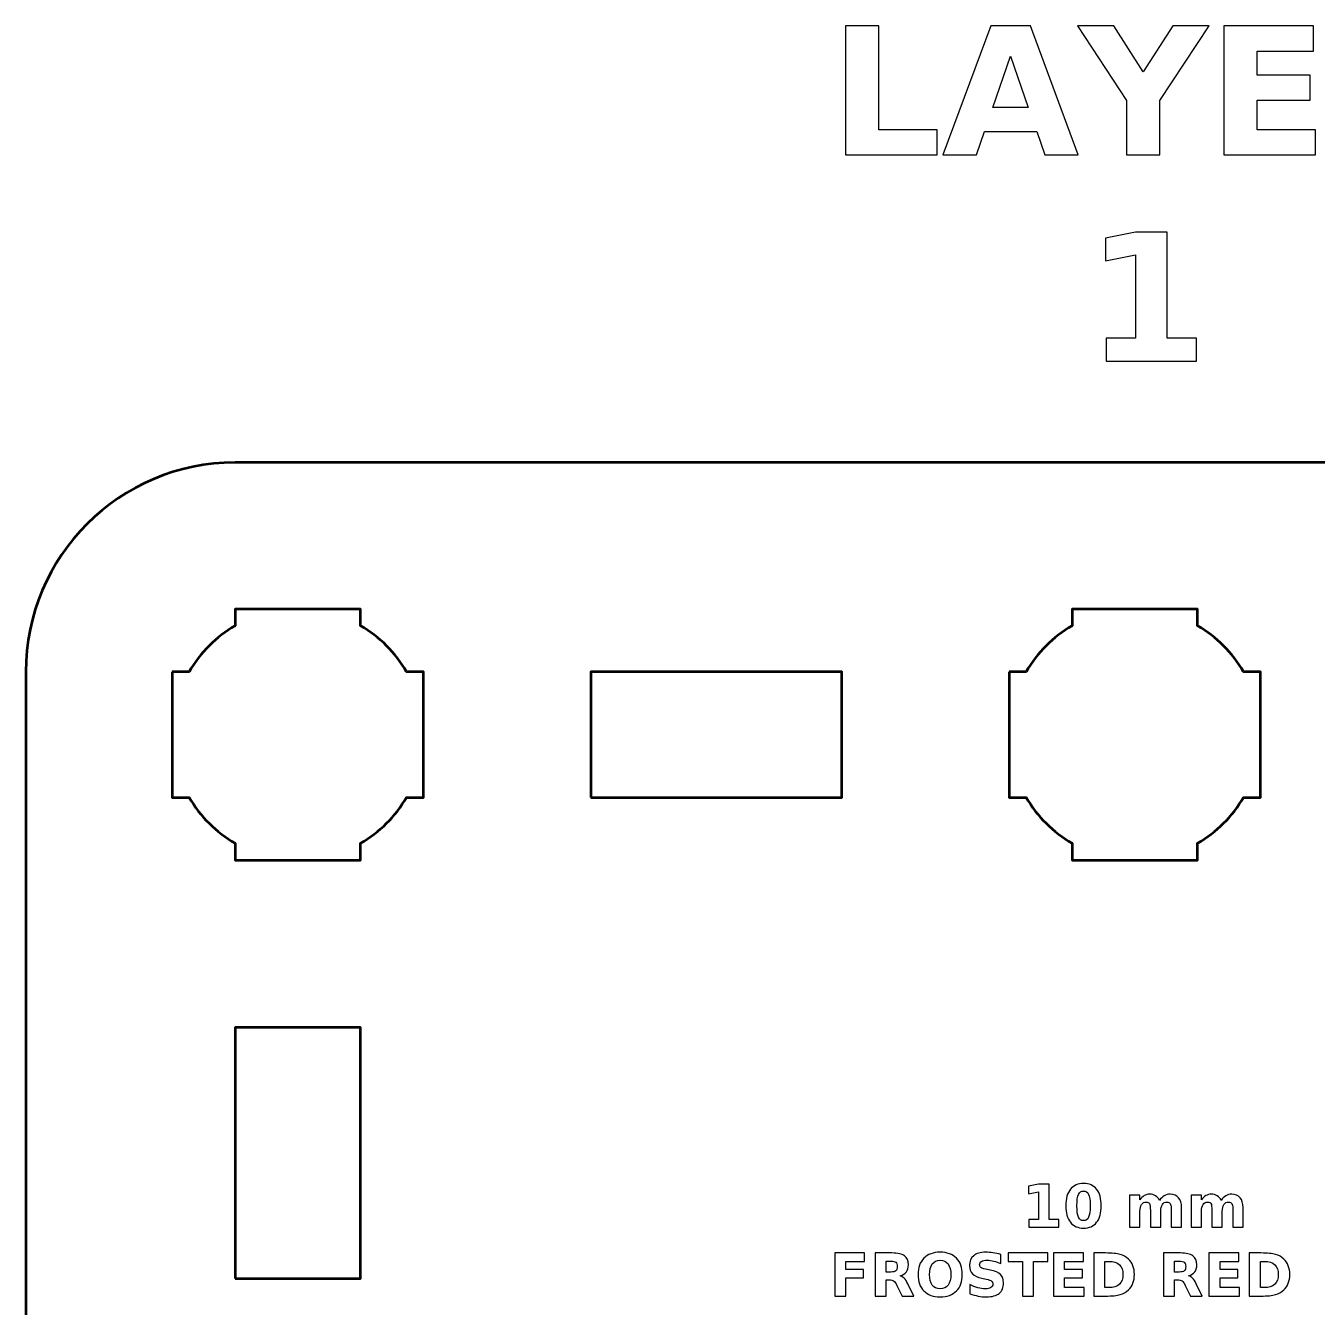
# Model space of a CAD drawing. Header units: centimetres. Extents: x -25.1 to 4.2, y -17.5 to -11.2.
# Drawn here: x -25.15 to -22.064, y -14.218 to -11.156 of the extents above; entities that cross this region are included whole.
import ezdxf

# ---------------------------------------------------------------- set-up
doc = ezdxf.new("R2010")
doc.units = ezdxf.units.CM
doc.header["$MEASUREMENT"] = 0
doc.layers.add('Layer 1', color=7, linetype='Continuous')

msp = doc.modelspace()

# ---------------------------------------------------------------- linework, layer by layer
at = {"layer": 'Layer 1', "color": 253, "lineweight": 53}
msp.add_lwpolyline([(-24.65, -14.15), (-24.35, -14.15), (-24.35, -13.55), (-24.65, -13.55), (-24.65, -14.15)], close=True, dxfattribs=at)
at = {"layer": 'Layer 1'}
for points, knots in [([(-23.19147, -11.15635), (-23.19147, -11.15635), (-23.11189, -11.15635), (-23.11189, -11.15635), (-23.11189, -11.15635), (-23.11189, -11.15635), (-23.11189, -11.40478), (-23.11189, -11.40478), (-23.11189, -11.40478), (-23.11189, -11.40478), (-22.97219, -11.40478), (-22.97219, -11.40478), (-22.97219, -11.40478), (-22.97219, -11.40478), (-22.97219, -11.46496), (-22.97219, -11.46496), (-22.97219, -11.46496), (-22.97219, -11.46496), (-23.19147, -11.46496), (-23.19147, -11.46496), (-23.19147, -11.46496), (-23.19147, -11.46496), (-23.19147, -11.15635), (-23.19147, -11.15635)], [0, 0, 0, 0, 0.1666667, 0.1666667, 0.1666667, 0.1666667, 0.3333333, 0.3333333, 0.3333333, 0.3333333, 0.5, 0.5, 0.5, 0.5, 0.6666667, 0.6666667, 0.6666667, 0.6666667, 0.8333333, 0.8333333, 0.8333333, 0.8333333, 1, 1, 1, 1]), ([(-22.73449, -11.4088), (-22.73449, -11.4088), (-22.85895, -11.4088), (-22.85895, -11.4088), (-22.85895, -11.4088), (-22.85895, -11.4088), (-22.87856, -11.46496), (-22.87856, -11.46496), (-22.87856, -11.46496), (-22.87856, -11.46496), (-22.95857, -11.46496), (-22.95857, -11.46496), (-22.95857, -11.46496), (-22.95857, -11.46496), (-22.84427, -11.15635), (-22.84427, -11.15635), (-22.84427, -11.15635), (-22.84427, -11.15635), (-22.74938, -11.15635), (-22.74938, -11.15635), (-22.74938, -11.15635), (-22.74938, -11.15635), (-22.63508, -11.46496), (-22.63508, -11.46496), (-22.63508, -11.46496), (-22.63508, -11.46496), (-22.71509, -11.46496), (-22.71509, -11.46496), (-22.71509, -11.46496), (-22.71509, -11.46496), (-22.73449, -11.4088), (-22.73449, -11.4088)], [0, 0, 0, 0, 0.125, 0.125, 0.125, 0.125, 0.25, 0.25, 0.25, 0.25, 0.375, 0.375, 0.375, 0.375, 0.5, 0.5, 0.5, 0.5, 0.625, 0.625, 0.625, 0.625, 0.75, 0.75, 0.75, 0.75, 0.875, 0.875, 0.875, 0.875, 1, 1, 1, 1]), ([(-22.63712, -11.15635), (-22.63712, -11.15635), (-22.55013, -11.15635), (-22.55013, -11.15635), (-22.55013, -11.15635), (-22.55013, -11.15635), (-22.47979, -11.26635), (-22.47979, -11.26635), (-22.47979, -11.26635), (-22.47979, -11.26635), (-22.40951, -11.15635), (-22.40951, -11.15635), (-22.40951, -11.15635), (-22.40951, -11.15635), (-22.32231, -11.15635), (-22.32231, -11.15635), (-22.32231, -11.15635), (-22.32231, -11.15635), (-22.43992, -11.33493), (-22.43992, -11.33493), (-22.43992, -11.33493), (-22.43992, -11.33493), (-22.43992, -11.46496), (-22.43992, -11.46496), (-22.43992, -11.46496), (-22.43992, -11.46496), (-22.51951, -11.46496), (-22.51951, -11.46496), (-22.51951, -11.46496), (-22.51951, -11.46496), (-22.51951, -11.33493), (-22.51951, -11.33493), (-22.51951, -11.33493), (-22.51951, -11.33493), (-22.63712, -11.15635), (-22.63712, -11.15635)], [0, 0, 0, 0, 0.1111111, 0.1111111, 0.1111111, 0.1111111, 0.2222222, 0.2222222, 0.2222222, 0.2222222, 0.3333333, 0.3333333, 0.3333333, 0.3333333, 0.4444444, 0.4444444, 0.4444444, 0.4444444, 0.5555556, 0.5555556, 0.5555556, 0.5555556, 0.6666667, 0.6666667, 0.6666667, 0.6666667, 0.7777778, 0.7777778, 0.7777778, 0.7777778, 0.8888889, 0.8888889, 0.8888889, 0.8888889, 1, 1, 1, 1]), ([(-22.28752, -11.15635), (-22.28752, -11.15635), (-22.07275, -11.15635), (-22.07275, -11.15635), (-22.07275, -11.15635), (-22.07275, -11.15635), (-22.07275, -11.21654), (-22.07275, -11.21654), (-22.07275, -11.21654), (-22.07275, -11.21654), (-22.20794, -11.21654), (-22.20794, -11.21654), (-22.20794, -11.21654), (-22.20794, -11.21654), (-22.20794, -11.27397), (-22.20794, -11.27397), (-22.20794, -11.27397), (-22.20794, -11.27397), (-22.08087, -11.27397), (-22.08087, -11.27397), (-22.08087, -11.27397), (-22.08087, -11.27397), (-22.08087, -11.33415), (-22.08087, -11.33415), (-22.08087, -11.33415), (-22.08087, -11.33415), (-22.20794, -11.33415), (-22.20794, -11.33415), (-22.20794, -11.33415), (-22.20794, -11.33415), (-22.20794, -11.40478), (-22.20794, -11.40478), (-22.20794, -11.40478), (-22.20794, -11.40478), (-22.06824, -11.40478), (-22.06824, -11.40478), (-22.06824, -11.40478), (-22.06824, -11.40478), (-22.06824, -11.46496), (-22.06824, -11.46496), (-22.06824, -11.46496), (-22.06824, -11.46496), (-22.28752, -11.46496), (-22.28752, -11.46496), (-22.28752, -11.46496), (-22.28752, -11.46496), (-22.28752, -11.15635), (-22.28752, -11.15635)], [0, 0, 0, 0, 0.0833333, 0.0833333, 0.0833333, 0.0833333, 0.1666667, 0.1666667, 0.1666667, 0.1666667, 0.25, 0.25, 0.25, 0.25, 0.3333333, 0.3333333, 0.3333333, 0.3333333, 0.4166667, 0.4166667, 0.4166667, 0.4166667, 0.5, 0.5, 0.5, 0.5, 0.5833333, 0.5833333, 0.5833333, 0.5833333, 0.6666667, 0.6666667, 0.6666667, 0.6666667, 0.75, 0.75, 0.75, 0.75, 0.8333333, 0.8333333, 0.8333333, 0.8333333, 0.9166667, 0.9166667, 0.9166667, 0.9166667, 1, 1, 1, 1]), ([(-22.83912, -11.35151), (-22.83912, -11.35151), (-22.75453, -11.35151), (-22.75453, -11.35151), (-22.75453, -11.35151), (-22.75453, -11.35151), (-22.79672, -11.22874), (-22.79672, -11.22874), (-22.79672, -11.22874), (-22.79672, -11.22874), (-22.83912, -11.35151), (-22.83912, -11.35151)], [0, 0, 0, 0, 0.3333333, 0.3333333, 0.3333333, 0.3333333, 0.6666667, 0.6666667, 0.6666667, 0.6666667, 1, 1, 1, 1]), ([(-22.56848, -11.90276), (-22.56848, -11.90276), (-22.49821, -11.90276), (-22.49821, -11.90276), (-22.49821, -11.90276), (-22.49821, -11.90276), (-22.49821, -11.7033), (-22.49821, -11.7033), (-22.49821, -11.7033), (-22.49821, -11.7033), (-22.57031, -11.71819), (-22.57031, -11.71819), (-22.57031, -11.71819), (-22.57031, -11.71819), (-22.57031, -11.664), (-22.57031, -11.664), (-22.57031, -11.664), (-22.57031, -11.664), (-22.49863, -11.64911), (-22.49863, -11.64911), (-22.49863, -11.64911), (-22.49863, -11.64911), (-22.423, -11.64911), (-22.423, -11.64911), (-22.423, -11.64911), (-22.423, -11.64911), (-22.423, -11.90276), (-22.423, -11.90276), (-22.423, -11.90276), (-22.423, -11.90276), (-22.35272, -11.90276), (-22.35272, -11.90276), (-22.35272, -11.90276), (-22.35272, -11.90276), (-22.35272, -11.95772), (-22.35272, -11.95772), (-22.35272, -11.95772), (-22.35272, -11.95772), (-22.56848, -11.95772), (-22.56848, -11.95772), (-22.56848, -11.95772), (-22.56848, -11.95772), (-22.56848, -11.90276), (-22.56848, -11.90276)], [0, 0, 0, 0, 0.0909091, 0.0909091, 0.0909091, 0.0909091, 0.1818182, 0.1818182, 0.1818182, 0.1818182, 0.2727273, 0.2727273, 0.2727273, 0.2727273, 0.3636364, 0.3636364, 0.3636364, 0.3636364, 0.4545455, 0.4545455, 0.4545455, 0.4545455, 0.5454545, 0.5454545, 0.5454545, 0.5454545, 0.6363636, 0.6363636, 0.6363636, 0.6363636, 0.7272727, 0.7272727, 0.7272727, 0.7272727, 0.8181818, 0.8181818, 0.8181818, 0.8181818, 0.9090909, 0.9090909, 0.9090909, 0.9090909, 1, 1, 1, 1])]:
    msp.add_open_spline(points, degree=3, knots=knots, dxfattribs=at)
at = {"layer": 'Layer 1', "color": 253, "lineweight": 53}
for points, knots in [([(-25.15, -17), (-25.15, -17), (-25.15, -12.7), (-25.15, -12.7), (-25.15, -12.7), (-25.15, -12.42391), (-24.92609, -12.2), (-24.65, -12.2), (-24.65, -12.2), (-24.65, -12.2), (-20.35, -12.2), (-20.35, -12.2), (-20.35, -12.2), (-20.07391, -12.2), (-19.85, -12.42391), (-19.85, -12.7), (-19.85, -12.7), (-19.85, -12.7), (-19.85, -17), (-19.85, -17), (-19.85, -17), (-19.85, -17.27609), (-20.07391, -17.5), (-20.35, -17.5), (-20.35, -17.5), (-20.35, -17.5), (-24.65, -17.5), (-24.65, -17.5), (-24.65, -17.5), (-24.92609, -17.5), (-25.15, -17.27609), (-25.15, -17)], [0, 0, 0, 0, 0.125, 0.125, 0.125, 0.125, 0.25, 0.25, 0.25, 0.25, 0.375, 0.375, 0.375, 0.375, 0.5, 0.5, 0.5, 0.5, 0.625, 0.625, 0.625, 0.625, 0.75, 0.75, 0.75, 0.75, 0.875, 0.875, 0.875, 0.875, 1, 1, 1, 1]), ([(-24.8, -12.7), (-24.8, -12.7), (-24.75985, -12.7), (-24.75985, -12.7), (-24.75985, -12.7), (-24.7335, -12.65447), (-24.69553, -12.6165), (-24.65, -12.59015), (-24.65, -12.59015), (-24.65, -12.59015), (-24.65, -12.55), (-24.65, -12.55), (-24.65, -12.55), (-24.65, -12.55), (-24.5, -12.55), (-24.5, -12.55), (-24.5, -12.55), (-24.5, -12.55), (-24.35, -12.55), (-24.35, -12.55), (-24.35, -12.55), (-24.35, -12.55), (-24.35, -12.59015), (-24.35, -12.59015), (-24.35, -12.59015), (-24.30447, -12.6165), (-24.2665, -12.65447), (-24.24015, -12.7), (-24.24015, -12.7), (-24.24015, -12.7), (-24.2, -12.7), (-24.2, -12.7), (-24.2, -12.7), (-24.2, -12.7), (-24.2, -12.85), (-24.2, -12.85), (-24.2, -12.85), (-24.2, -12.85), (-24.2, -13), (-24.2, -13), (-24.2, -13), (-24.2, -13), (-24.24015, -13), (-24.24015, -13), (-24.24015, -13), (-24.2665, -13.04553), (-24.30447, -13.0835), (-24.35, -13.10985), (-24.35, -13.10985), (-24.35, -13.10985), (-24.35, -13.15), (-24.35, -13.15), (-24.35, -13.15), (-24.35, -13.15), (-24.5, -13.15), (-24.5, -13.15), (-24.5, -13.15), (-24.5, -13.15), (-24.65, -13.15), (-24.65, -13.15), (-24.65, -13.15), (-24.65, -13.15), (-24.65, -13.10985), (-24.65, -13.10985), (-24.65, -13.10985), (-24.69553, -13.0835), (-24.7335, -13.04553), (-24.75985, -13), (-24.75985, -13), (-24.75985, -13), (-24.8, -13), (-24.8, -13), (-24.8, -13), (-24.8, -13), (-24.8, -12.85), (-24.8, -12.85), (-24.8, -12.85), (-24.8, -12.85), (-24.8, -12.7), (-24.8, -12.7)], [0, 0, 0, 0, 0.05, 0.05, 0.05, 0.05, 0.1, 0.1, 0.1, 0.1, 0.15, 0.15, 0.15, 0.15, 0.2, 0.2, 0.2, 0.2, 0.25, 0.25, 0.25, 0.25, 0.3, 0.3, 0.3, 0.3, 0.35, 0.35, 0.35, 0.35, 0.4, 0.4, 0.4, 0.4, 0.45, 0.45, 0.45, 0.45, 0.5, 0.5, 0.5, 0.5, 0.55, 0.55, 0.55, 0.55, 0.6, 0.6, 0.6, 0.6, 0.65, 0.65, 0.65, 0.65, 0.7, 0.7, 0.7, 0.7, 0.75, 0.75, 0.75, 0.75, 0.8, 0.8, 0.8, 0.8, 0.85, 0.85, 0.85, 0.85, 0.9, 0.9, 0.9, 0.9, 0.95, 0.95, 0.95, 0.95, 1, 1, 1, 1]), ([(-22.8, -12.7), (-22.8, -12.7), (-22.75985, -12.7), (-22.75985, -12.7), (-22.75985, -12.7), (-22.7335, -12.65447), (-22.69553, -12.6165), (-22.65, -12.59015), (-22.65, -12.59015), (-22.65, -12.59015), (-22.65, -12.55), (-22.65, -12.55), (-22.65, -12.55), (-22.65, -12.55), (-22.5, -12.55), (-22.5, -12.55), (-22.5, -12.55), (-22.5, -12.55), (-22.35, -12.55), (-22.35, -12.55), (-22.35, -12.55), (-22.35, -12.55), (-22.35, -12.59015), (-22.35, -12.59015), (-22.35, -12.59015), (-22.30447, -12.6165), (-22.2665, -12.65447), (-22.24015, -12.7), (-22.24015, -12.7), (-22.24015, -12.7), (-22.2, -12.7), (-22.2, -12.7), (-22.2, -12.7), (-22.2, -12.7), (-22.2, -12.85), (-22.2, -12.85), (-22.2, -12.85), (-22.2, -12.85), (-22.2, -13), (-22.2, -13), (-22.2, -13), (-22.2, -13), (-22.24015, -13), (-22.24015, -13), (-22.24015, -13), (-22.2665, -13.04553), (-22.30447, -13.0835), (-22.35, -13.10985), (-22.35, -13.10985), (-22.35, -13.10985), (-22.35, -13.15), (-22.35, -13.15), (-22.35, -13.15), (-22.35, -13.15), (-22.5, -13.15), (-22.5, -13.15), (-22.5, -13.15), (-22.5, -13.15), (-22.65, -13.15), (-22.65, -13.15), (-22.65, -13.15), (-22.65, -13.15), (-22.65, -13.10985), (-22.65, -13.10985), (-22.65, -13.10985), (-22.69553, -13.0835), (-22.7335, -13.04553), (-22.75985, -13), (-22.75985, -13), (-22.75985, -13), (-22.8, -13), (-22.8, -13), (-22.8, -13), (-22.8, -13), (-22.8, -12.85), (-22.8, -12.85), (-22.8, -12.85), (-22.8, -12.85), (-22.8, -12.7), (-22.8, -12.7)], [0, 0, 0, 0, 0.05, 0.05, 0.05, 0.05, 0.1, 0.1, 0.1, 0.1, 0.15, 0.15, 0.15, 0.15, 0.2, 0.2, 0.2, 0.2, 0.25, 0.25, 0.25, 0.25, 0.3, 0.3, 0.3, 0.3, 0.35, 0.35, 0.35, 0.35, 0.4, 0.4, 0.4, 0.4, 0.45, 0.45, 0.45, 0.45, 0.5, 0.5, 0.5, 0.5, 0.55, 0.55, 0.55, 0.55, 0.6, 0.6, 0.6, 0.6, 0.65, 0.65, 0.65, 0.65, 0.7, 0.7, 0.7, 0.7, 0.75, 0.75, 0.75, 0.75, 0.8, 0.8, 0.8, 0.8, 0.85, 0.85, 0.85, 0.85, 0.9, 0.9, 0.9, 0.9, 0.95, 0.95, 0.95, 0.95, 1, 1, 1, 1]), ([(-23.8, -13), (-23.8, -13), (-23.8, -12.7), (-23.8, -12.7), (-23.8, -12.7), (-23.8, -12.7), (-23.2, -12.7), (-23.2, -12.7), (-23.2, -12.7), (-23.2, -12.7), (-23.2, -13), (-23.2, -13), (-23.2, -13), (-23.2, -13), (-23.8, -13), (-23.8, -13)], [0, 0, 0, 0, 0.25, 0.25, 0.25, 0.25, 0.5, 0.5, 0.5, 0.5, 0.75, 0.75, 0.75, 0.75, 1, 1, 1, 1])]:
    msp.add_open_spline(points, degree=3, knots=knots, dxfattribs=at)
at = {"layer": 'Layer 1', "color": 250}
for points, knots in [([(-22.75327, -14.00914), (-22.75327, -14.00914), (-22.72984, -14.00914), (-22.72984, -14.00914), (-22.72984, -14.00914), (-22.72984, -14.00914), (-22.72984, -13.94265), (-22.72984, -13.94265), (-22.72984, -13.94265), (-22.72984, -13.94265), (-22.75388, -13.94762), (-22.75388, -13.94762), (-22.75388, -13.94762), (-22.75388, -13.94762), (-22.75388, -13.92955), (-22.75388, -13.92955), (-22.75388, -13.92955), (-22.75388, -13.92955), (-22.72998, -13.92459), (-22.72998, -13.92459), (-22.72998, -13.92459), (-22.72998, -13.92459), (-22.70477, -13.92459), (-22.70477, -13.92459), (-22.70477, -13.92459), (-22.70477, -13.92459), (-22.70477, -14.00914), (-22.70477, -14.00914), (-22.70477, -14.00914), (-22.70477, -14.00914), (-22.68135, -14.00914), (-22.68135, -14.00914), (-22.68135, -14.00914), (-22.68135, -14.00914), (-22.68135, -14.02746), (-22.68135, -14.02746), (-22.68135, -14.02746), (-22.68135, -14.02746), (-22.75327, -14.02746), (-22.75327, -14.02746), (-22.75327, -14.02746), (-22.75327, -14.02746), (-22.75327, -14.00914), (-22.75327, -14.00914)], [0, 0, 0, 0, 0.0909091, 0.0909091, 0.0909091, 0.0909091, 0.1818182, 0.1818182, 0.1818182, 0.1818182, 0.2727273, 0.2727273, 0.2727273, 0.2727273, 0.3636364, 0.3636364, 0.3636364, 0.3636364, 0.4545455, 0.4545455, 0.4545455, 0.4545455, 0.5454545, 0.5454545, 0.5454545, 0.5454545, 0.6363636, 0.6363636, 0.6363636, 0.6363636, 0.7272727, 0.7272727, 0.7272727, 0.7272727, 0.8181818, 0.8181818, 0.8181818, 0.8181818, 0.9090909, 0.9090909, 0.9090909, 0.9090909, 1, 1, 1, 1]), ([(-22.58017, -13.97612), (-22.58017, -13.99317), (-22.58384, -14.00632), (-22.5912, -14.01558), (-22.5912, -14.01558), (-22.59854, -14.02483), (-22.60898, -14.02946), (-22.62248, -14.02946), (-22.62248, -14.02946), (-22.63603, -14.02946), (-22.64649, -14.02483), (-22.65383, -14.01558), (-22.65383, -14.01558), (-22.66119, -14.00632), (-22.66486, -13.99317), (-22.66486, -13.97612), (-22.66486, -13.97612), (-22.66486, -13.95905), (-22.66119, -13.94587), (-22.65383, -13.93661), (-22.65383, -13.93661), (-22.64649, -13.92737), (-22.63603, -13.92273), (-22.62248, -13.92273), (-22.62248, -13.92273), (-22.60898, -13.92273), (-22.59854, -13.92737), (-22.5912, -13.93661), (-22.5912, -13.93661), (-22.58384, -13.94587), (-22.58017, -13.95905), (-22.58017, -13.97612)], [0, 0, 0, 0, 0.125, 0.125, 0.125, 0.125, 0.25, 0.25, 0.25, 0.25, 0.375, 0.375, 0.375, 0.375, 0.5, 0.5, 0.5, 0.5, 0.625, 0.625, 0.625, 0.625, 0.75, 0.75, 0.75, 0.75, 0.875, 0.875, 0.875, 0.875, 1, 1, 1, 1]), ([(-22.6067, -13.97593), (-22.6067, -13.96307), (-22.6079, -13.95401), (-22.61032, -13.94874), (-22.61032, -13.94874), (-22.61272, -13.9435), (-22.61679, -13.94087), (-22.62248, -13.94087), (-22.62248, -13.94087), (-22.62817, -13.94087), (-22.63224, -13.9435), (-22.63469, -13.94874), (-22.63469, -13.94874), (-22.63711, -13.95401), (-22.63833, -13.96307), (-22.63833, -13.97593), (-22.63833, -13.97593), (-22.63833, -13.98891), (-22.63711, -13.99809), (-22.63469, -14.0034), (-22.63469, -14.0034), (-22.63224, -14.00874), (-22.62817, -14.0114), (-22.62248, -14.0114), (-22.62248, -14.0114), (-22.61684, -14.0114), (-22.61279, -14.00874), (-22.61034, -14.0034), (-22.61034, -14.0034), (-22.60792, -13.99809), (-22.6067, -13.98891), (-22.6067, -13.97593)], [0, 0, 0, 0, 0.125, 0.125, 0.125, 0.125, 0.25, 0.25, 0.25, 0.25, 0.375, 0.375, 0.375, 0.375, 0.5, 0.5, 0.5, 0.5, 0.625, 0.625, 0.625, 0.625, 0.75, 0.75, 0.75, 0.75, 0.875, 0.875, 0.875, 0.875, 1, 1, 1, 1]), ([(-22.44092, -13.96311), (-22.43779, -13.95834), (-22.4341, -13.95469), (-22.42979, -13.9522), (-22.42979, -13.9522), (-22.42549, -13.94968), (-22.42079, -13.94844), (-22.41564, -13.94844), (-22.41564, -13.94844), (-22.40677, -13.94844), (-22.40002, -13.95117), (-22.39539, -13.95665), (-22.39539, -13.95665), (-22.39075, -13.9621), (-22.38842, -13.97005), (-22.38842, -13.98047), (-22.38842, -13.98047), (-22.38842, -13.98047), (-22.38842, -14.02746), (-22.38842, -14.02746), (-22.38842, -14.02746), (-22.38842, -14.02746), (-22.41324, -14.02746), (-22.41324, -14.02746), (-22.41324, -14.02746), (-22.41324, -14.02746), (-22.41324, -13.98722), (-22.41324, -13.98722), (-22.41324, -13.98722), (-22.41319, -13.98663), (-22.41317, -13.98602), (-22.41314, -13.98536), (-22.41314, -13.98536), (-22.41312, -13.98473), (-22.4131, -13.98381), (-22.4131, -13.98261), (-22.4131, -13.98261), (-22.4131, -13.97715), (-22.41389, -13.97318), (-22.41552, -13.97073), (-22.41552, -13.97073), (-22.41712, -13.96826), (-22.4197, -13.96704), (-22.42328, -13.96704), (-22.42328, -13.96704), (-22.42798, -13.96704), (-22.43158, -13.96897), (-22.43414, -13.97283), (-22.43414, -13.97283), (-22.43668, -13.97668), (-22.438, -13.98226), (-22.4381, -13.98957), (-22.4381, -13.98957), (-22.4381, -13.98957), (-22.4381, -14.02746), (-22.4381, -14.02746), (-22.4381, -14.02746), (-22.4381, -14.02746), (-22.46291, -14.02746), (-22.46291, -14.02746), (-22.46291, -14.02746), (-22.46291, -14.02746), (-22.46291, -13.98722), (-22.46291, -13.98722), (-22.46291, -13.98722), (-22.46291, -13.97868), (-22.46364, -13.97318), (-22.46512, -13.97073), (-22.46512, -13.97073), (-22.46658, -13.96826), (-22.46919, -13.96704), (-22.47295, -13.96704), (-22.47295, -13.96704), (-22.4777, -13.96704), (-22.48135, -13.96899), (-22.48391, -13.97287), (-22.48391, -13.97287), (-22.48647, -13.97675), (-22.48777, -13.98228), (-22.48777, -13.9895), (-22.48777, -13.9895), (-22.48777, -13.9895), (-22.48777, -14.02746), (-22.48777, -14.02746), (-22.48777, -14.02746), (-22.48777, -14.02746), (-22.51258, -14.02746), (-22.51258, -14.02746), (-22.51258, -14.02746), (-22.51258, -14.02746), (-22.51258, -13.9503), (-22.51258, -13.9503), (-22.51258, -13.9503), (-22.51258, -13.9503), (-22.48777, -13.9503), (-22.48777, -13.9503), (-22.48777, -13.9503), (-22.48777, -13.9503), (-22.48777, -13.96161), (-22.48777, -13.96161), (-22.48777, -13.96161), (-22.48473, -13.95723), (-22.48125, -13.95397), (-22.47732, -13.95175), (-22.47732, -13.95175), (-22.4734, -13.94954), (-22.46907, -13.94844), (-22.46434, -13.94844), (-22.46434, -13.94844), (-22.45903, -13.94844), (-22.4543, -13.94973), (-22.45023, -13.9523), (-22.45023, -13.9523), (-22.44614, -13.95488), (-22.44303, -13.95848), (-22.44092, -13.96311)], [0, 0, 0, 0, 0.0344828, 0.0344828, 0.0344828, 0.0344828, 0.0689655, 0.0689655, 0.0689655, 0.0689655, 0.1034483, 0.1034483, 0.1034483, 0.1034483, 0.137931, 0.137931, 0.137931, 0.137931, 0.1724138, 0.1724138, 0.1724138, 0.1724138, 0.2068966, 0.2068966, 0.2068966, 0.2068966, 0.2413793, 0.2413793, 0.2413793, 0.2413793, 0.2758621, 0.2758621, 0.2758621, 0.2758621, 0.3103448, 0.3103448, 0.3103448, 0.3103448, 0.3448276, 0.3448276, 0.3448276, 0.3448276, 0.3793103, 0.3793103, 0.3793103, 0.3793103, 0.4137931, 0.4137931, 0.4137931, 0.4137931, 0.4482759, 0.4482759, 0.4482759, 0.4482759, 0.4827586, 0.4827586, 0.4827586, 0.4827586, 0.5172414, 0.5172414, 0.5172414, 0.5172414, 0.5517241, 0.5517241, 0.5517241, 0.5517241, 0.5862069, 0.5862069, 0.5862069, 0.5862069, 0.6206897, 0.6206897, 0.6206897, 0.6206897, 0.6551724, 0.6551724, 0.6551724, 0.6551724, 0.6896552, 0.6896552, 0.6896552, 0.6896552, 0.7241379, 0.7241379, 0.7241379, 0.7241379, 0.7586207, 0.7586207, 0.7586207, 0.7586207, 0.7931034, 0.7931034, 0.7931034, 0.7931034, 0.8275862, 0.8275862, 0.8275862, 0.8275862, 0.862069, 0.862069, 0.862069, 0.862069, 0.8965517, 0.8965517, 0.8965517, 0.8965517, 0.9310345, 0.9310345, 0.9310345, 0.9310345, 0.9655172, 0.9655172, 0.9655172, 0.9655172, 1, 1, 1, 1]), ([(-22.29388, -13.96311), (-22.29075, -13.95834), (-22.28706, -13.95469), (-22.28275, -13.9522), (-22.28275, -13.9522), (-22.27845, -13.94968), (-22.27375, -13.94844), (-22.2686, -13.94844), (-22.2686, -13.94844), (-22.25973, -13.94844), (-22.25298, -13.95117), (-22.24835, -13.95665), (-22.24835, -13.95665), (-22.24371, -13.9621), (-22.24138, -13.97005), (-22.24138, -13.98047), (-22.24138, -13.98047), (-22.24138, -13.98047), (-22.24138, -14.02746), (-22.24138, -14.02746), (-22.24138, -14.02746), (-22.24138, -14.02746), (-22.2662, -14.02746), (-22.2662, -14.02746), (-22.2662, -14.02746), (-22.2662, -14.02746), (-22.2662, -13.98722), (-22.2662, -13.98722), (-22.2662, -13.98722), (-22.26615, -13.98663), (-22.26613, -13.98602), (-22.2661, -13.98536), (-22.2661, -13.98536), (-22.26608, -13.98473), (-22.26606, -13.98381), (-22.26606, -13.98261), (-22.26606, -13.98261), (-22.26606, -13.97715), (-22.26685, -13.97318), (-22.26848, -13.97073), (-22.26848, -13.97073), (-22.27008, -13.96826), (-22.27266, -13.96704), (-22.27624, -13.96704), (-22.27624, -13.96704), (-22.28094, -13.96704), (-22.28454, -13.96897), (-22.2871, -13.97283), (-22.2871, -13.97283), (-22.28964, -13.97668), (-22.29096, -13.98226), (-22.29106, -13.98957), (-22.29106, -13.98957), (-22.29106, -13.98957), (-22.29106, -14.02746), (-22.29106, -14.02746), (-22.29106, -14.02746), (-22.29106, -14.02746), (-22.31587, -14.02746), (-22.31587, -14.02746), (-22.31587, -14.02746), (-22.31587, -14.02746), (-22.31587, -13.98722), (-22.31587, -13.98722), (-22.31587, -13.98722), (-22.31587, -13.97868), (-22.3166, -13.97318), (-22.31808, -13.97073), (-22.31808, -13.97073), (-22.31954, -13.96826), (-22.32215, -13.96704), (-22.32591, -13.96704), (-22.32591, -13.96704), (-22.33066, -13.96704), (-22.33431, -13.96899), (-22.33687, -13.97287), (-22.33687, -13.97287), (-22.33943, -13.97675), (-22.34073, -13.98228), (-22.34073, -13.9895), (-22.34073, -13.9895), (-22.34073, -13.9895), (-22.34073, -14.02746), (-22.34073, -14.02746), (-22.34073, -14.02746), (-22.34073, -14.02746), (-22.36554, -14.02746), (-22.36554, -14.02746), (-22.36554, -14.02746), (-22.36554, -14.02746), (-22.36554, -13.9503), (-22.36554, -13.9503), (-22.36554, -13.9503), (-22.36554, -13.9503), (-22.34073, -13.9503), (-22.34073, -13.9503), (-22.34073, -13.9503), (-22.34073, -13.9503), (-22.34073, -13.96161), (-22.34073, -13.96161), (-22.34073, -13.96161), (-22.33769, -13.95723), (-22.33421, -13.95397), (-22.33028, -13.95175), (-22.33028, -13.95175), (-22.32636, -13.94954), (-22.32203, -13.94844), (-22.3173, -13.94844), (-22.3173, -13.94844), (-22.31199, -13.94844), (-22.30726, -13.94973), (-22.30319, -13.9523), (-22.30319, -13.9523), (-22.2991, -13.95488), (-22.29599, -13.95848), (-22.29388, -13.96311)], [0, 0, 0, 0, 0.0344828, 0.0344828, 0.0344828, 0.0344828, 0.0689655, 0.0689655, 0.0689655, 0.0689655, 0.1034483, 0.1034483, 0.1034483, 0.1034483, 0.137931, 0.137931, 0.137931, 0.137931, 0.1724138, 0.1724138, 0.1724138, 0.1724138, 0.2068966, 0.2068966, 0.2068966, 0.2068966, 0.2413793, 0.2413793, 0.2413793, 0.2413793, 0.2758621, 0.2758621, 0.2758621, 0.2758621, 0.3103448, 0.3103448, 0.3103448, 0.3103448, 0.3448276, 0.3448276, 0.3448276, 0.3448276, 0.3793103, 0.3793103, 0.3793103, 0.3793103, 0.4137931, 0.4137931, 0.4137931, 0.4137931, 0.4482759, 0.4482759, 0.4482759, 0.4482759, 0.4827586, 0.4827586, 0.4827586, 0.4827586, 0.5172414, 0.5172414, 0.5172414, 0.5172414, 0.5517241, 0.5517241, 0.5517241, 0.5517241, 0.5862069, 0.5862069, 0.5862069, 0.5862069, 0.6206897, 0.6206897, 0.6206897, 0.6206897, 0.6551724, 0.6551724, 0.6551724, 0.6551724, 0.6896552, 0.6896552, 0.6896552, 0.6896552, 0.7241379, 0.7241379, 0.7241379, 0.7241379, 0.7586207, 0.7586207, 0.7586207, 0.7586207, 0.7931034, 0.7931034, 0.7931034, 0.7931034, 0.8275862, 0.8275862, 0.8275862, 0.8275862, 0.862069, 0.862069, 0.862069, 0.862069, 0.8965517, 0.8965517, 0.8965517, 0.8965517, 0.9310345, 0.9310345, 0.9310345, 0.9310345, 0.9655172, 0.9655172, 0.9655172, 0.9655172, 1, 1, 1, 1]), ([(-23.21718, -14.08884), (-23.21718, -14.08884), (-23.14559, -14.08884), (-23.14559, -14.08884), (-23.14559, -14.08884), (-23.14559, -14.08884), (-23.14559, -14.1089), (-23.14559, -14.1089), (-23.14559, -14.1089), (-23.14559, -14.1089), (-23.19065, -14.1089), (-23.19065, -14.1089), (-23.19065, -14.1089), (-23.19065, -14.1089), (-23.19065, -14.12805), (-23.19065, -14.12805), (-23.19065, -14.12805), (-23.19065, -14.12805), (-23.14827, -14.12805), (-23.14827, -14.12805), (-23.14827, -14.12805), (-23.14827, -14.12805), (-23.14827, -14.14811), (-23.14827, -14.14811), (-23.14827, -14.14811), (-23.14827, -14.14811), (-23.19065, -14.14811), (-23.19065, -14.14811), (-23.19065, -14.14811), (-23.19065, -14.14811), (-23.19065, -14.19171), (-23.19065, -14.19171), (-23.19065, -14.19171), (-23.19065, -14.19171), (-23.21718, -14.19171), (-23.21718, -14.19171), (-23.21718, -14.19171), (-23.21718, -14.19171), (-23.21718, -14.08884), (-23.21718, -14.08884)], [0, 0, 0, 0, 0.1, 0.1, 0.1, 0.1, 0.2, 0.2, 0.2, 0.2, 0.3, 0.3, 0.3, 0.3, 0.4, 0.4, 0.4, 0.4, 0.5, 0.5, 0.5, 0.5, 0.6, 0.6, 0.6, 0.6, 0.7, 0.7, 0.7, 0.7, 0.8, 0.8, 0.8, 0.8, 0.9, 0.9, 0.9, 0.9, 1, 1, 1, 1]), ([(-23.09425, -14.15279), (-23.09425, -14.15279), (-23.09425, -14.19171), (-23.09425, -14.19171), (-23.09425, -14.19171), (-23.09425, -14.19171), (-23.12078, -14.19171), (-23.12078, -14.19171), (-23.12078, -14.19171), (-23.12078, -14.19171), (-23.12078, -14.08884), (-23.12078, -14.08884), (-23.12078, -14.08884), (-23.12078, -14.08884), (-23.08026, -14.08884), (-23.08026, -14.08884), (-23.08026, -14.08884), (-23.06671, -14.08884), (-23.05676, -14.09112), (-23.05046, -14.09566), (-23.05046, -14.09566), (-23.04414, -14.1002), (-23.04098, -14.1074), (-23.04098, -14.11723), (-23.04098, -14.11723), (-23.04098, -14.12402), (-23.04263, -14.12962), (-23.0459, -14.13397), (-23.0459, -14.13397), (-23.04919, -14.13835), (-23.05415, -14.14157), (-23.06076, -14.14362), (-23.06076, -14.14362), (-23.05714, -14.14446), (-23.05387, -14.14632), (-23.051, -14.14924), (-23.051, -14.14924), (-23.04813, -14.15215), (-23.04524, -14.15657), (-23.0423, -14.1625), (-23.0423, -14.1625), (-23.0423, -14.1625), (-23.02788, -14.19171), (-23.02788, -14.19171), (-23.02788, -14.19171), (-23.02788, -14.19171), (-23.05615, -14.19171), (-23.05615, -14.19171), (-23.05615, -14.19171), (-23.05615, -14.19171), (-23.06869, -14.16615), (-23.06869, -14.16615), (-23.06869, -14.16615), (-23.0712, -14.16102), (-23.07377, -14.15749), (-23.07638, -14.15561), (-23.07638, -14.15561), (-23.07897, -14.15373), (-23.08242, -14.15279), (-23.08675, -14.15279), (-23.08675, -14.15279), (-23.08675, -14.15279), (-23.09425, -14.15279), (-23.09425, -14.15279)], [0, 0, 0, 0, 0.0625, 0.0625, 0.0625, 0.0625, 0.125, 0.125, 0.125, 0.125, 0.1875, 0.1875, 0.1875, 0.1875, 0.25, 0.25, 0.25, 0.25, 0.3125, 0.3125, 0.3125, 0.3125, 0.375, 0.375, 0.375, 0.375, 0.4375, 0.4375, 0.4375, 0.4375, 0.5, 0.5, 0.5, 0.5, 0.5625, 0.5625, 0.5625, 0.5625, 0.625, 0.625, 0.625, 0.625, 0.6875, 0.6875, 0.6875, 0.6875, 0.75, 0.75, 0.75, 0.75, 0.8125, 0.8125, 0.8125, 0.8125, 0.875, 0.875, 0.875, 0.875, 0.9375, 0.9375, 0.9375, 0.9375, 1, 1, 1, 1]), ([(-22.96514, -14.08698), (-22.94861, -14.08698), (-22.93565, -14.09171), (-22.92629, -14.10119), (-22.92629, -14.10119), (-22.91691, -14.11064), (-22.91223, -14.12369), (-22.91223, -14.14037), (-22.91223, -14.14037), (-22.91223, -14.157), (-22.91691, -14.17005), (-22.92629, -14.1795), (-22.92629, -14.1795), (-22.93565, -14.18898), (-22.94861, -14.19371), (-22.96514, -14.19371), (-22.96514, -14.19371), (-22.98163, -14.19371), (-22.99456, -14.18898), (-23.00397, -14.1795), (-23.00397, -14.1795), (-23.01335, -14.17005), (-23.01806, -14.157), (-23.01806, -14.14037), (-23.01806, -14.14037), (-23.01806, -14.12369), (-23.01335, -14.11064), (-23.00397, -14.10119), (-23.00397, -14.10119), (-22.99456, -14.09171), (-22.98163, -14.08698), (-22.96514, -14.08698)], [0, 0, 0, 0, 0.125, 0.125, 0.125, 0.125, 0.25, 0.25, 0.25, 0.25, 0.375, 0.375, 0.375, 0.375, 0.5, 0.5, 0.5, 0.5, 0.625, 0.625, 0.625, 0.625, 0.75, 0.75, 0.75, 0.75, 0.875, 0.875, 0.875, 0.875, 1, 1, 1, 1]), ([(-22.82057, -14.09209), (-22.82057, -14.09209), (-22.82057, -14.11384), (-22.82057, -14.11384), (-22.82057, -14.11384), (-22.82622, -14.11132), (-22.83174, -14.10942), (-22.8371, -14.10813), (-22.8371, -14.10813), (-22.84249, -14.10683), (-22.84757, -14.1062), (-22.85234, -14.1062), (-22.85234, -14.1062), (-22.85867, -14.1062), (-22.86337, -14.10707), (-22.86641, -14.10881), (-22.86641, -14.10881), (-22.86944, -14.11057), (-22.87095, -14.11328), (-22.87095, -14.11695), (-22.87095, -14.11695), (-22.87095, -14.1197), (-22.86994, -14.12186), (-22.86789, -14.12339), (-22.86789, -14.12339), (-22.86584, -14.12492), (-22.86213, -14.12626), (-22.85674, -14.12736), (-22.85674, -14.12736), (-22.85674, -14.12736), (-22.84545, -14.12962), (-22.84545, -14.12962), (-22.84545, -14.12962), (-22.834, -14.13193), (-22.82589, -14.13541), (-22.82107, -14.14011), (-22.82107, -14.14011), (-22.81624, -14.14479), (-22.81382, -14.15145), (-22.81382, -14.16008), (-22.81382, -14.16008), (-22.81382, -14.17144), (-22.81718, -14.17988), (-22.82391, -14.18541), (-22.82391, -14.18541), (-22.83064, -14.19093), (-22.84091, -14.19371), (-22.85474, -14.19371), (-22.85474, -14.19371), (-22.86128, -14.19371), (-22.86782, -14.1931), (-22.87438, -14.19185), (-22.87438, -14.19185), (-22.88094, -14.1906), (-22.88753, -14.18877), (-22.89409, -14.18635), (-22.89409, -14.18635), (-22.89409, -14.18635), (-22.89409, -14.16396), (-22.89409, -14.16396), (-22.89409, -14.16396), (-22.88753, -14.16744), (-22.88118, -14.17007), (-22.87504, -14.17184), (-22.87504, -14.17184), (-22.8689, -14.1736), (-22.863, -14.17449), (-22.85731, -14.17449), (-22.85731, -14.17449), (-22.85152, -14.17449), (-22.84708, -14.17353), (-22.844, -14.1716), (-22.844, -14.1716), (-22.84091, -14.16967), (-22.83939, -14.16692), (-22.83939, -14.16332), (-22.83939, -14.16332), (-22.83939, -14.16012), (-22.84042, -14.15763), (-22.84251, -14.15589), (-22.84251, -14.15589), (-22.84461, -14.15415), (-22.84877, -14.15258), (-22.85503, -14.15121), (-22.85503, -14.15121), (-22.85503, -14.15121), (-22.8653, -14.14893), (-22.8653, -14.14893), (-22.8653, -14.14893), (-22.87558, -14.14672), (-22.88311, -14.14322), (-22.88786, -14.13839), (-22.88786, -14.13839), (-22.89261, -14.13357), (-22.89498, -14.12706), (-22.89498, -14.1189), (-22.89498, -14.1189), (-22.89498, -14.10864), (-22.89167, -14.10076), (-22.88506, -14.09526), (-22.88506, -14.09526), (-22.87845, -14.08973), (-22.86895, -14.08698), (-22.85653, -14.08698), (-22.85653, -14.08698), (-22.85089, -14.08698), (-22.84508, -14.08741), (-22.8391, -14.08825), (-22.8391, -14.08825), (-22.83313, -14.0891), (-22.82695, -14.09037), (-22.82057, -14.09209)], [0, 0, 0, 0, 0.0357143, 0.0357143, 0.0357143, 0.0357143, 0.0714286, 0.0714286, 0.0714286, 0.0714286, 0.1071429, 0.1071429, 0.1071429, 0.1071429, 0.1428571, 0.1428571, 0.1428571, 0.1428571, 0.1785714, 0.1785714, 0.1785714, 0.1785714, 0.2142857, 0.2142857, 0.2142857, 0.2142857, 0.25, 0.25, 0.25, 0.25, 0.2857143, 0.2857143, 0.2857143, 0.2857143, 0.3214286, 0.3214286, 0.3214286, 0.3214286, 0.3571429, 0.3571429, 0.3571429, 0.3571429, 0.3928571, 0.3928571, 0.3928571, 0.3928571, 0.4285714, 0.4285714, 0.4285714, 0.4285714, 0.4642857, 0.4642857, 0.4642857, 0.4642857, 0.5, 0.5, 0.5, 0.5, 0.5357143, 0.5357143, 0.5357143, 0.5357143, 0.5714286, 0.5714286, 0.5714286, 0.5714286, 0.6071429, 0.6071429, 0.6071429, 0.6071429, 0.6428571, 0.6428571, 0.6428571, 0.6428571, 0.6785714, 0.6785714, 0.6785714, 0.6785714, 0.7142857, 0.7142857, 0.7142857, 0.7142857, 0.75, 0.75, 0.75, 0.75, 0.7857143, 0.7857143, 0.7857143, 0.7857143, 0.8214286, 0.8214286, 0.8214286, 0.8214286, 0.8571429, 0.8571429, 0.8571429, 0.8571429, 0.8928571, 0.8928571, 0.8928571, 0.8928571, 0.9285714, 0.9285714, 0.9285714, 0.9285714, 0.9642857, 0.9642857, 0.9642857, 0.9642857, 1, 1, 1, 1]), ([(-22.80282, -14.08884), (-22.80282, -14.08884), (-22.70802, -14.08884), (-22.70802, -14.08884), (-22.70802, -14.08884), (-22.70802, -14.08884), (-22.70802, -14.1089), (-22.70802, -14.1089), (-22.70802, -14.1089), (-22.70802, -14.1089), (-22.74212, -14.1089), (-22.74212, -14.1089), (-22.74212, -14.1089), (-22.74212, -14.1089), (-22.74212, -14.19171), (-22.74212, -14.19171), (-22.74212, -14.19171), (-22.74212, -14.19171), (-22.76865, -14.19171), (-22.76865, -14.19171), (-22.76865, -14.19171), (-22.76865, -14.19171), (-22.76865, -14.1089), (-22.76865, -14.1089), (-22.76865, -14.1089), (-22.76865, -14.1089), (-22.80282, -14.1089), (-22.80282, -14.1089), (-22.80282, -14.1089), (-22.80282, -14.1089), (-22.80282, -14.08884), (-22.80282, -14.08884)], [0, 0, 0, 0, 0.125, 0.125, 0.125, 0.125, 0.25, 0.25, 0.25, 0.25, 0.375, 0.375, 0.375, 0.375, 0.5, 0.5, 0.5, 0.5, 0.625, 0.625, 0.625, 0.625, 0.75, 0.75, 0.75, 0.75, 0.875, 0.875, 0.875, 0.875, 1, 1, 1, 1]), ([(-22.69428, -14.08884), (-22.69428, -14.08884), (-22.62269, -14.08884), (-22.62269, -14.08884), (-22.62269, -14.08884), (-22.62269, -14.08884), (-22.62269, -14.1089), (-22.62269, -14.1089), (-22.62269, -14.1089), (-22.62269, -14.1089), (-22.66775, -14.1089), (-22.66775, -14.1089), (-22.66775, -14.1089), (-22.66775, -14.1089), (-22.66775, -14.12805), (-22.66775, -14.12805), (-22.66775, -14.12805), (-22.66775, -14.12805), (-22.6254, -14.12805), (-22.6254, -14.12805), (-22.6254, -14.12805), (-22.6254, -14.12805), (-22.6254, -14.14811), (-22.6254, -14.14811), (-22.6254, -14.14811), (-22.6254, -14.14811), (-22.66775, -14.14811), (-22.66775, -14.14811), (-22.66775, -14.14811), (-22.66775, -14.14811), (-22.66775, -14.17165), (-22.66775, -14.17165), (-22.66775, -14.17165), (-22.66775, -14.17165), (-22.62119, -14.17165), (-22.62119, -14.17165), (-22.62119, -14.17165), (-22.62119, -14.17165), (-22.62119, -14.19171), (-22.62119, -14.19171), (-22.62119, -14.19171), (-22.62119, -14.19171), (-22.69428, -14.19171), (-22.69428, -14.19171), (-22.69428, -14.19171), (-22.69428, -14.19171), (-22.69428, -14.08884), (-22.69428, -14.08884)], [0, 0, 0, 0, 0.0833333, 0.0833333, 0.0833333, 0.0833333, 0.1666667, 0.1666667, 0.1666667, 0.1666667, 0.25, 0.25, 0.25, 0.25, 0.3333333, 0.3333333, 0.3333333, 0.3333333, 0.4166667, 0.4166667, 0.4166667, 0.4166667, 0.5, 0.5, 0.5, 0.5, 0.5833333, 0.5833333, 0.5833333, 0.5833333, 0.6666667, 0.6666667, 0.6666667, 0.6666667, 0.75, 0.75, 0.75, 0.75, 0.8333333, 0.8333333, 0.8333333, 0.8333333, 0.9166667, 0.9166667, 0.9166667, 0.9166667, 1, 1, 1, 1]), ([(-22.59788, -14.08884), (-22.59788, -14.08884), (-22.56989, -14.08884), (-22.56989, -14.08884), (-22.56989, -14.08884), (-22.55428, -14.08884), (-22.54266, -14.08995), (-22.53502, -14.09218), (-22.53502, -14.09218), (-22.52737, -14.09441), (-22.52081, -14.09818), (-22.51533, -14.10352), (-22.51533, -14.10352), (-22.51051, -14.10815), (-22.50694, -14.11351), (-22.50458, -14.11958), (-22.50458, -14.11958), (-22.50226, -14.12562), (-22.50108, -14.13249), (-22.50108, -14.14018), (-22.50108, -14.14018), (-22.50108, -14.14794), (-22.50226, -14.15486), (-22.50458, -14.16095), (-22.50458, -14.16095), (-22.50694, -14.16704), (-22.51051, -14.1724), (-22.51533, -14.17703), (-22.51533, -14.17703), (-22.52086, -14.18237), (-22.52747, -14.18614), (-22.53518, -14.18837), (-22.53518, -14.18837), (-22.5429, -14.1906), (-22.55447, -14.19171), (-22.56989, -14.19171), (-22.56989, -14.19171), (-22.56989, -14.19171), (-22.59788, -14.19171), (-22.59788, -14.19171), (-22.59788, -14.19171), (-22.59788, -14.19171), (-22.59788, -14.08884), (-22.59788, -14.08884)], [0, 0, 0, 0, 0.0909091, 0.0909091, 0.0909091, 0.0909091, 0.1818182, 0.1818182, 0.1818182, 0.1818182, 0.2727273, 0.2727273, 0.2727273, 0.2727273, 0.3636364, 0.3636364, 0.3636364, 0.3636364, 0.4545455, 0.4545455, 0.4545455, 0.4545455, 0.5454545, 0.5454545, 0.5454545, 0.5454545, 0.6363636, 0.6363636, 0.6363636, 0.6363636, 0.7272727, 0.7272727, 0.7272727, 0.7272727, 0.8181818, 0.8181818, 0.8181818, 0.8181818, 0.9090909, 0.9090909, 0.9090909, 0.9090909, 1, 1, 1, 1]), ([(-22.4051, -14.15279), (-22.4051, -14.15279), (-22.4051, -14.19171), (-22.4051, -14.19171), (-22.4051, -14.19171), (-22.4051, -14.19171), (-22.43163, -14.19171), (-22.43163, -14.19171), (-22.43163, -14.19171), (-22.43163, -14.19171), (-22.43163, -14.08884), (-22.43163, -14.08884), (-22.43163, -14.08884), (-22.43163, -14.08884), (-22.39111, -14.08884), (-22.39111, -14.08884), (-22.39111, -14.08884), (-22.37756, -14.08884), (-22.36761, -14.09112), (-22.36131, -14.09566), (-22.36131, -14.09566), (-22.35499, -14.1002), (-22.35183, -14.1074), (-22.35183, -14.11723), (-22.35183, -14.11723), (-22.35183, -14.12402), (-22.35348, -14.12962), (-22.35675, -14.13397), (-22.35675, -14.13397), (-22.36004, -14.13835), (-22.365, -14.14157), (-22.37161, -14.14362), (-22.37161, -14.14362), (-22.36799, -14.14446), (-22.36472, -14.14632), (-22.36185, -14.14924), (-22.36185, -14.14924), (-22.35898, -14.15215), (-22.35609, -14.15657), (-22.35315, -14.1625), (-22.35315, -14.1625), (-22.35315, -14.1625), (-22.33873, -14.19171), (-22.33873, -14.19171), (-22.33873, -14.19171), (-22.33873, -14.19171), (-22.367, -14.19171), (-22.367, -14.19171), (-22.367, -14.19171), (-22.367, -14.19171), (-22.37954, -14.16615), (-22.37954, -14.16615), (-22.37954, -14.16615), (-22.38205, -14.16102), (-22.38462, -14.15749), (-22.38723, -14.15561), (-22.38723, -14.15561), (-22.38982, -14.15373), (-22.39327, -14.15279), (-22.3976, -14.15279), (-22.3976, -14.15279), (-22.3976, -14.15279), (-22.4051, -14.15279), (-22.4051, -14.15279)], [0, 0, 0, 0, 0.0625, 0.0625, 0.0625, 0.0625, 0.125, 0.125, 0.125, 0.125, 0.1875, 0.1875, 0.1875, 0.1875, 0.25, 0.25, 0.25, 0.25, 0.3125, 0.3125, 0.3125, 0.3125, 0.375, 0.375, 0.375, 0.375, 0.4375, 0.4375, 0.4375, 0.4375, 0.5, 0.5, 0.5, 0.5, 0.5625, 0.5625, 0.5625, 0.5625, 0.625, 0.625, 0.625, 0.625, 0.6875, 0.6875, 0.6875, 0.6875, 0.75, 0.75, 0.75, 0.75, 0.8125, 0.8125, 0.8125, 0.8125, 0.875, 0.875, 0.875, 0.875, 0.9375, 0.9375, 0.9375, 0.9375, 1, 1, 1, 1]), ([(-22.32298, -14.08884), (-22.32298, -14.08884), (-22.25139, -14.08884), (-22.25139, -14.08884), (-22.25139, -14.08884), (-22.25139, -14.08884), (-22.25139, -14.1089), (-22.25139, -14.1089), (-22.25139, -14.1089), (-22.25139, -14.1089), (-22.29645, -14.1089), (-22.29645, -14.1089), (-22.29645, -14.1089), (-22.29645, -14.1089), (-22.29645, -14.12805), (-22.29645, -14.12805), (-22.29645, -14.12805), (-22.29645, -14.12805), (-22.2541, -14.12805), (-22.2541, -14.12805), (-22.2541, -14.12805), (-22.2541, -14.12805), (-22.2541, -14.14811), (-22.2541, -14.14811), (-22.2541, -14.14811), (-22.2541, -14.14811), (-22.29645, -14.14811), (-22.29645, -14.14811), (-22.29645, -14.14811), (-22.29645, -14.14811), (-22.29645, -14.17165), (-22.29645, -14.17165), (-22.29645, -14.17165), (-22.29645, -14.17165), (-22.24989, -14.17165), (-22.24989, -14.17165), (-22.24989, -14.17165), (-22.24989, -14.17165), (-22.24989, -14.19171), (-22.24989, -14.19171), (-22.24989, -14.19171), (-22.24989, -14.19171), (-22.32298, -14.19171), (-22.32298, -14.19171), (-22.32298, -14.19171), (-22.32298, -14.19171), (-22.32298, -14.08884), (-22.32298, -14.08884)], [0, 0, 0, 0, 0.0833333, 0.0833333, 0.0833333, 0.0833333, 0.1666667, 0.1666667, 0.1666667, 0.1666667, 0.25, 0.25, 0.25, 0.25, 0.3333333, 0.3333333, 0.3333333, 0.3333333, 0.4166667, 0.4166667, 0.4166667, 0.4166667, 0.5, 0.5, 0.5, 0.5, 0.5833333, 0.5833333, 0.5833333, 0.5833333, 0.6666667, 0.6666667, 0.6666667, 0.6666667, 0.75, 0.75, 0.75, 0.75, 0.8333333, 0.8333333, 0.8333333, 0.8333333, 0.9166667, 0.9166667, 0.9166667, 0.9166667, 1, 1, 1, 1]), ([(-22.22658, -14.08884), (-22.22658, -14.08884), (-22.19859, -14.08884), (-22.19859, -14.08884), (-22.19859, -14.08884), (-22.18298, -14.08884), (-22.17136, -14.08995), (-22.16372, -14.09218), (-22.16372, -14.09218), (-22.15607, -14.09441), (-22.14951, -14.09818), (-22.14403, -14.10352), (-22.14403, -14.10352), (-22.13921, -14.10815), (-22.13564, -14.11351), (-22.13328, -14.11958), (-22.13328, -14.11958), (-22.13096, -14.12562), (-22.12978, -14.13249), (-22.12978, -14.14018), (-22.12978, -14.14018), (-22.12978, -14.14794), (-22.13096, -14.15486), (-22.13328, -14.16095), (-22.13328, -14.16095), (-22.13564, -14.16704), (-22.13921, -14.1724), (-22.14403, -14.17703), (-22.14403, -14.17703), (-22.14956, -14.18237), (-22.15617, -14.18614), (-22.16388, -14.18837), (-22.16388, -14.18837), (-22.1716, -14.1906), (-22.18317, -14.19171), (-22.19859, -14.19171), (-22.19859, -14.19171), (-22.19859, -14.19171), (-22.22658, -14.19171), (-22.22658, -14.19171), (-22.22658, -14.19171), (-22.22658, -14.19171), (-22.22658, -14.08884), (-22.22658, -14.08884)], [0, 0, 0, 0, 0.0909091, 0.0909091, 0.0909091, 0.0909091, 0.1818182, 0.1818182, 0.1818182, 0.1818182, 0.2727273, 0.2727273, 0.2727273, 0.2727273, 0.3636364, 0.3636364, 0.3636364, 0.3636364, 0.4545455, 0.4545455, 0.4545455, 0.4545455, 0.5454545, 0.5454545, 0.5454545, 0.5454545, 0.6363636, 0.6363636, 0.6363636, 0.6363636, 0.7272727, 0.7272727, 0.7272727, 0.7272727, 0.8181818, 0.8181818, 0.8181818, 0.8181818, 0.9090909, 0.9090909, 0.9090909, 0.9090909, 1, 1, 1, 1]), ([(-23.08308, -14.13447), (-23.07753, -14.13447), (-23.07353, -14.13343), (-23.07113, -14.13136), (-23.07113, -14.13136), (-23.06871, -14.12929), (-23.06751, -14.12588), (-23.06751, -14.12115), (-23.06751, -14.12115), (-23.06751, -14.11647), (-23.06871, -14.11311), (-23.07113, -14.11109), (-23.07113, -14.11109), (-23.07353, -14.10907), (-23.07753, -14.10806), (-23.08308, -14.10806), (-23.08308, -14.10806), (-23.08308, -14.10806), (-23.09425, -14.10806), (-23.09425, -14.10806), (-23.09425, -14.10806), (-23.09425, -14.10806), (-23.09425, -14.13447), (-23.09425, -14.13447), (-23.09425, -14.13447), (-23.09425, -14.13447), (-23.08308, -14.13447), (-23.08308, -14.13447)], [0, 0, 0, 0, 0.1428571, 0.1428571, 0.1428571, 0.1428571, 0.2857143, 0.2857143, 0.2857143, 0.2857143, 0.4285714, 0.4285714, 0.4285714, 0.4285714, 0.5714286, 0.5714286, 0.5714286, 0.5714286, 0.7142857, 0.7142857, 0.7142857, 0.7142857, 0.8571429, 0.8571429, 0.8571429, 0.8571429, 1, 1, 1, 1]), ([(-22.96514, -14.1062), (-22.97323, -14.1062), (-22.97949, -14.10918), (-22.98396, -14.11516), (-22.98396, -14.11516), (-22.9884, -14.12113), (-22.99064, -14.12953), (-22.99064, -14.14037), (-22.99064, -14.14037), (-22.99064, -14.15119), (-22.9884, -14.15956), (-22.98396, -14.16553), (-22.98396, -14.16553), (-22.97949, -14.17151), (-22.97323, -14.17449), (-22.96514, -14.17449), (-22.96514, -14.17449), (-22.957, -14.17449), (-22.95073, -14.17151), (-22.94626, -14.16553), (-22.94626, -14.16553), (-22.94181, -14.15956), (-22.93958, -14.15119), (-22.93958, -14.14037), (-22.93958, -14.14037), (-22.93958, -14.12953), (-22.94181, -14.12113), (-22.94626, -14.11516), (-22.94626, -14.11516), (-22.95073, -14.10918), (-22.957, -14.1062), (-22.96514, -14.1062)], [0, 0, 0, 0, 0.125, 0.125, 0.125, 0.125, 0.25, 0.25, 0.25, 0.25, 0.375, 0.375, 0.375, 0.375, 0.5, 0.5, 0.5, 0.5, 0.625, 0.625, 0.625, 0.625, 0.75, 0.75, 0.75, 0.75, 0.875, 0.875, 0.875, 0.875, 1, 1, 1, 1]), ([(-22.57135, -14.1089), (-22.57135, -14.1089), (-22.57135, -14.17165), (-22.57135, -14.17165), (-22.57135, -14.17165), (-22.57135, -14.17165), (-22.56185, -14.17165), (-22.56185, -14.17165), (-22.56185, -14.17165), (-22.55101, -14.17165), (-22.54273, -14.16897), (-22.53702, -14.16358), (-22.53702, -14.16358), (-22.5313, -14.15822), (-22.52843, -14.15041), (-22.52843, -14.14018), (-22.52843, -14.14018), (-22.52843, -14.12997), (-22.53128, -14.12221), (-22.53697, -14.1169), (-22.53697, -14.1169), (-22.54266, -14.11156), (-22.55096, -14.1089), (-22.56185, -14.1089), (-22.56185, -14.1089), (-22.56185, -14.1089), (-22.57135, -14.1089), (-22.57135, -14.1089)], [0, 0, 0, 0, 0.1428571, 0.1428571, 0.1428571, 0.1428571, 0.2857143, 0.2857143, 0.2857143, 0.2857143, 0.4285714, 0.4285714, 0.4285714, 0.4285714, 0.5714286, 0.5714286, 0.5714286, 0.5714286, 0.7142857, 0.7142857, 0.7142857, 0.7142857, 0.8571429, 0.8571429, 0.8571429, 0.8571429, 1, 1, 1, 1]), ([(-22.39393, -14.13447), (-22.38838, -14.13447), (-22.38438, -14.13343), (-22.38198, -14.13136), (-22.38198, -14.13136), (-22.37956, -14.12929), (-22.37836, -14.12588), (-22.37836, -14.12115), (-22.37836, -14.12115), (-22.37836, -14.11647), (-22.37956, -14.11311), (-22.38198, -14.11109), (-22.38198, -14.11109), (-22.38438, -14.10907), (-22.38838, -14.10806), (-22.39393, -14.10806), (-22.39393, -14.10806), (-22.39393, -14.10806), (-22.4051, -14.10806), (-22.4051, -14.10806), (-22.4051, -14.10806), (-22.4051, -14.10806), (-22.4051, -14.13447), (-22.4051, -14.13447), (-22.4051, -14.13447), (-22.4051, -14.13447), (-22.39393, -14.13447), (-22.39393, -14.13447)], [0, 0, 0, 0, 0.1428571, 0.1428571, 0.1428571, 0.1428571, 0.2857143, 0.2857143, 0.2857143, 0.2857143, 0.4285714, 0.4285714, 0.4285714, 0.4285714, 0.5714286, 0.5714286, 0.5714286, 0.5714286, 0.7142857, 0.7142857, 0.7142857, 0.7142857, 0.8571429, 0.8571429, 0.8571429, 0.8571429, 1, 1, 1, 1]), ([(-22.20005, -14.1089), (-22.20005, -14.1089), (-22.20005, -14.17165), (-22.20005, -14.17165), (-22.20005, -14.17165), (-22.20005, -14.17165), (-22.19055, -14.17165), (-22.19055, -14.17165), (-22.19055, -14.17165), (-22.17971, -14.17165), (-22.17143, -14.16897), (-22.16572, -14.16358), (-22.16572, -14.16358), (-22.16, -14.15822), (-22.15713, -14.15041), (-22.15713, -14.14018), (-22.15713, -14.14018), (-22.15713, -14.12997), (-22.15998, -14.12221), (-22.16567, -14.1169), (-22.16567, -14.1169), (-22.17136, -14.11156), (-22.17966, -14.1089), (-22.19055, -14.1089), (-22.19055, -14.1089), (-22.19055, -14.1089), (-22.20005, -14.1089), (-22.20005, -14.1089)], [0, 0, 0, 0, 0.1428571, 0.1428571, 0.1428571, 0.1428571, 0.2857143, 0.2857143, 0.2857143, 0.2857143, 0.4285714, 0.4285714, 0.4285714, 0.4285714, 0.5714286, 0.5714286, 0.5714286, 0.5714286, 0.7142857, 0.7142857, 0.7142857, 0.7142857, 0.8571429, 0.8571429, 0.8571429, 0.8571429, 1, 1, 1, 1])]:
    msp.add_open_spline(points, degree=3, knots=knots, dxfattribs=at)

doc.saveas('drawing.dxf')
